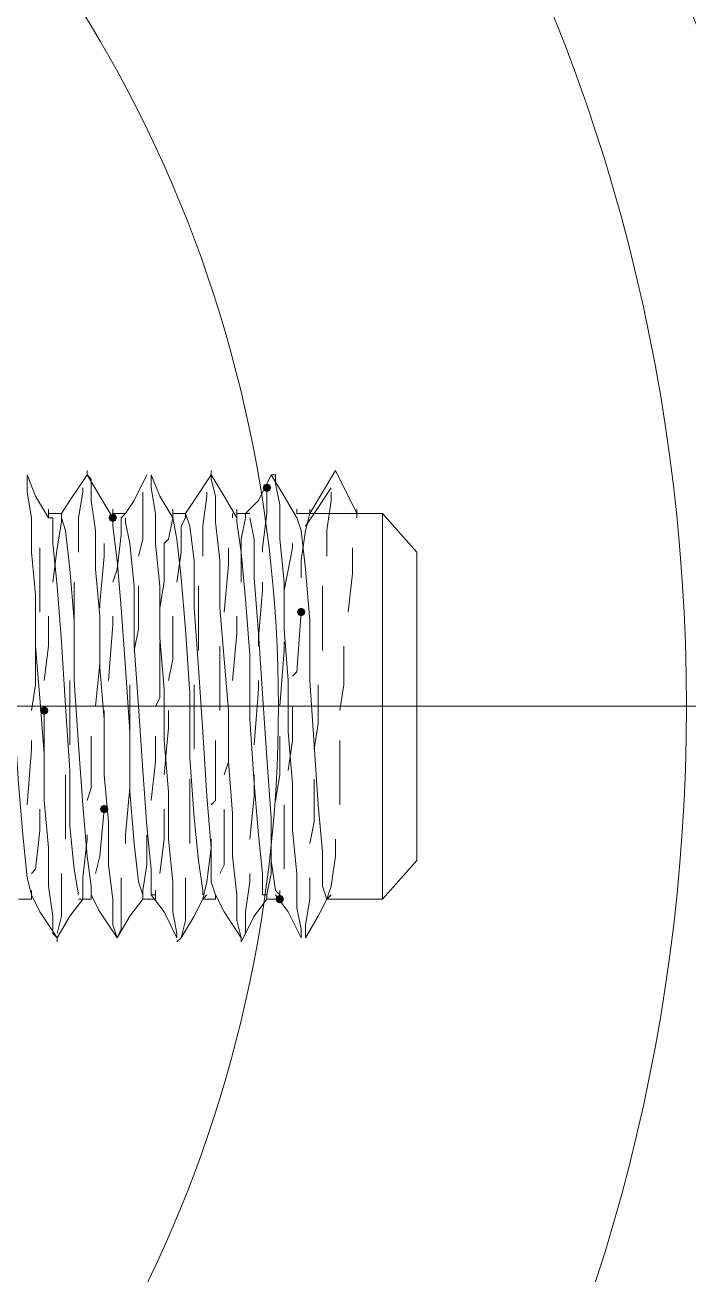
# Model space of a CAD drawing. Header units: millimetres. Extents: x 89051 to 218395, y -330386 to -125649.
# Drawn here: x 100507.58 to 100526.31, y -127037.11 to -127001.84 of the extents above; entities that cross this region are included whole.
import ezdxf

# ---------------------------------------------------------------- set-up
doc = ezdxf.new("R2010")
doc.units = ezdxf.units.MM
doc.header["$LTSCALE"] = 13
for name, pattern in [('1 实线', [0]), ('ACAD_ISO04W100', [30, 24, -3, 0, -3]), ('CENTER', [50.8, 31.75, -6.35, 6.35, -6.35])]:
    doc.linetypes.add(name, pattern=pattern)
doc.layers.get('0').update_dxf_attribs({"color": 1, "linetype": 'CENTER'})
doc.layers.add('C00-00-00', color=7, linetype='Continuous')
doc.layers.add('标注、文本', color=3, linetype='Continuous', lineweight=25)

msp = doc.modelspace()

# ---------------------------------------------------------------- hatches: boundary and pattern name
at = {"layer": 'C00-00-00'}
h = msp.add_hatch(color=256, dxfattribs=at)
h.dxf.hatch_style = 2
h.paths.add_polyline_path([(100514.534, -127014.906), (100514.498, -127014.991), (100514.413, -127015.027), (100514.327, -127014.991), (100514.292, -127014.906), (100514.327, -127014.82), (100514.413, -127014.785), (100514.498, -127014.82)])
h = msp.add_hatch(color=256, dxfattribs=at)
h.dxf.hatch_style = 2
h.paths.add_polyline_path([(100510.177, -127015.753), (100510.142, -127015.838), (100510.056, -127015.874), (100509.971, -127015.838), (100509.935, -127015.753), (100509.971, -127015.668), (100510.056, -127015.632), (100510.142, -127015.668)])
h = msp.add_hatch(color=256, dxfattribs=at)
h.dxf.hatch_style = 2
h.paths.add_polyline_path([(100515.502, -127018.415), (100515.466, -127018.501), (100515.381, -127018.536), (100515.295, -127018.501), (100515.26, -127018.415), (100515.295, -127018.33), (100515.381, -127018.294), (100515.466, -127018.33)])
h = msp.add_hatch(color=256, dxfattribs=at)
h.dxf.hatch_style = 2
h.paths.add_polyline_path([(100508.241, -127021.198), (100508.206, -127021.284), (100508.12, -127021.319), (100508.035, -127021.284), (100507.999, -127021.198), (100508.035, -127021.113), (100508.12, -127021.077), (100508.206, -127021.113)])
h = msp.add_hatch(color=256, dxfattribs=at)
h.dxf.hatch_style = 2
h.paths.add_polyline_path([(100509.935, -127023.981), (100509.9, -127024.067), (100509.814, -127024.102), (100509.729, -127024.067), (100509.693, -127023.981), (100509.729, -127023.896), (100509.814, -127023.861), (100509.9, -127023.896)])
h = msp.add_hatch(color=256, dxfattribs=at)
h.dxf.hatch_style = 2
h.paths.add_polyline_path([(100514.897, -127026.523), (100514.861, -127026.608), (100514.776, -127026.644), (100514.69, -127026.608), (100514.655, -127026.523), (100514.69, -127026.437), (100514.776, -127026.402), (100514.861, -127026.437)])

# ---------------------------------------------------------------- linework, layer by layer
at = {"color": 7, "linetype": '1 实线', "lineweight": 0}
for centre, major_axis, ratio, start_param, end_param in [((100486.444, -127021.077), (0, 45.983), 0.866025, 2.304713, 7.120065), ((100490.376, -127021.077), (0, 45.983), 0.866025, 3.141593, 6.283185), ((100483.297, -127021.077), (0, -34.608), 0.908418, 6.283185, 9.424778)]:
    msp.add_ellipse(centre, major_axis=major_axis, ratio=ratio, start_param=start_param, end_param=end_param, dxfattribs=at)
msp.add_open_spline([(100493.236, -127030.637), (100540.843, -127072.662), (100560.785, -127101.878), (100576.342, -127123.241), (100600.226, -127149.473), (100605.907, -127171.033)], degree=3, dxfattribs=at)
at = {"layer": 'C00-00-00', "lineweight": 15}
for points in [[(100508.241, -127015.753), (100507.878, -127015.148), (100507.636, -127014.543)], [(100507.636, -127014.543), (100507.636, -127015.027), (100507.757, -127015.753), (100507.757, -127016.721), (100507.878, -127017.931), (100507.878, -127019.383), (100507.999, -127020.835), (100508.12, -127022.408), (100508.12, -127023.739), (100508.241, -127025.071), (100508.241, -127026.16), (100508.362, -127027.007), (100508.362, -127027.491), (100508.483, -127027.612)], [(100509.33, -127014.543), (100508.846, -127015.269), (100508.604, -127015.632)], [(100509.33, -127014.543), (100509.33, -127014.422)], [(100510.056, -127015.753), (100509.693, -127015.148), (100509.33, -127014.543)], [(100509.33, -127014.543), (100509.451, -127014.664), (100509.451, -127015.269), (100509.572, -127016.116), (100509.572, -127017.205), (100509.693, -127018.536), (100509.693, -127019.988), (100509.814, -127021.44), (100509.814, -127023.013), (100509.935, -127024.345), (100509.935, -127025.555), (100510.056, -127026.523), (100510.056, -127027.249), (100510.177, -127027.612)], [(100511.024, -127014.543), (100510.661, -127015.269), (100510.419, -127015.632)], [(100511.75, -127015.753), (100511.387, -127015.148), (100511.145, -127014.543)], [(100511.145, -127014.543), (100511.145, -127014.906), (100511.266, -127015.632), (100511.266, -127016.479), (100511.387, -127017.689), (100511.387, -127019.141), (100511.508, -127020.593), (100511.508, -127022.045), (100511.629, -127023.497), (100511.629, -127024.829), (100511.75, -127026.039), (100511.75, -127026.886), (100511.871, -127027.491), (100511.871, -127027.612)], [(100512.84, -127014.543), (100512.356, -127015.269), (100512.114, -127015.632)], [(100512.84, -127014.543), (100512.84, -127014.422)], [(100513.566, -127015.753), (100513.203, -127015.148), (100512.84, -127014.543)], [(100512.84, -127014.543), (100512.84, -127014.664), (100512.961, -127015.148), (100512.961, -127015.874), (100513.082, -127016.963), (100513.082, -127018.294), (100513.203, -127019.746), (100513.324, -127021.198), (100513.324, -127022.65), (100513.445, -127024.102), (100513.445, -127025.313), (100513.566, -127026.402), (100513.566, -127027.128), (100513.687, -127027.612)], [(100514.534, -127014.543), (100514.171, -127015.269), (100513.808, -127015.632)], [(100515.26, -127015.753), (100514.897, -127015.148), (100514.534, -127014.543)], [(100514.534, -127014.543), (100514.655, -127014.543), (100514.655, -127014.785), (100514.776, -127015.39), (100514.776, -127016.358), (100514.897, -127017.568), (100514.897, -127018.899), (100515.018, -127020.351), (100515.018, -127021.803), (100515.139, -127023.255), (100515.139, -127024.587), (100515.26, -127025.797), (100515.26, -127026.765), (100515.381, -127027.37), (100515.381, -127027.612)], [(100516.349, -127014.422), (100515.623, -127015.632)], [(100516.954, -127015.632), (100516.349, -127014.422)], [(100509.209, -127015.027), (100509.209, -127014.906)], [(100514.413, -127015.632), (100514.413, -127014.906)], [(100516.228, -127014.906), (100515.744, -127015.632)], [(100509.088, -127015.753), (100509.209, -127015.027)], [(100510.903, -127015.511), (100510.903, -127015.027)], [(100512.598, -127015.995), (100512.719, -127015.148)], [(100512.719, -127015.148), (100512.719, -127015.027)], [(100516.107, -127016.116), (100516.228, -127015.269)], [(100516.228, -127015.269), (100516.228, -127015.027)], [(100508.241, -127015.632), (100508.241, -127015.511)], [(100508.241, -127015.753), (100508.241, -127015.632)], [(100508.604, -127015.632), (100508.241, -127015.632)], [(100508.604, -127015.632), (100508.604, -127015.753)], [(100510.056, -127015.632), (100510.056, -127015.511)], [(100510.419, -127015.632), (100510.056, -127015.632)], [(100510.419, -127015.632), (100510.298, -127015.753)], [(100510.903, -127016.358), (100510.903, -127015.511)], [(100511.75, -127015.632), (100511.75, -127015.511)], [(100511.75, -127015.753), (100511.75, -127015.632)], [(100512.114, -127015.632), (100511.75, -127015.632)], [(100512.114, -127015.632), (100512.114, -127015.753)], [(100512.961, -127026.402), (100512.84, -127026.039), (100512.84, -127025.071), (100512.719, -127023.618), (100512.598, -127021.803), (100512.477, -127019.988), (100512.356, -127018.294), (100512.356, -127016.963), (100512.235, -127015.995), (100512.114, -127015.632), (100512.114, -127015.753)], [(100513.445, -127015.753), (100513.445, -127015.632)], [(100513.566, -127015.632), (100513.566, -127015.511)], [(100513.566, -127015.753), (100513.566, -127015.632)], [(100513.929, -127015.632), (100513.566, -127015.632)], [(100513.808, -127015.632), (100513.808, -127015.753)], [(100514.292, -127016.6), (100514.413, -127015.632)], [(100515.26, -127015.632), (100515.26, -127015.511)], [(100517.68, -127015.632), (100515.26, -127015.632)], [(100515.623, -127015.632), (100515.502, -127016.116)], [(100515.744, -127015.632), (100515.502, -127015.995)], [(100515.623, -127015.632), (100515.623, -127015.511)], [(100515.623, -127015.632), (100516.954, -127015.632)], [(100516.954, -127015.632), (100516.954, -127015.511)], [(100516.954, -127015.753), (100516.954, -127015.632)], [(100518.648, -127016.721), (100517.68, -127015.632)], [(100517.68, -127021.077), (100517.68, -127020.109), (100517.68, -127019.02), (100517.68, -127018.173), (100517.68, -127017.326), (100517.68, -127016.721), (100517.68, -127016.116), (100517.68, -127015.874), (100517.68, -127015.632)], [(100507.757, -127026.402), (100507.636, -127025.918), (100507.515, -127024.708), (100507.394, -127023.255), (100507.273, -127021.44), (100507.273, -127019.625), (100507.152, -127018.052), (100507.031, -127016.721), (100506.91, -127015.874), (100506.91, -127015.753)], [(100508.241, -127015.753), (100508.362, -127015.753), (100508.362, -127016.479), (100508.483, -127017.689), (100508.604, -127019.262), (100508.725, -127021.077), (100508.846, -127022.892), (100508.846, -127024.466), (100508.967, -127025.676), (100509.088, -127026.402)], [(100508.604, -127015.874), (100508.483, -127016.6)], [(100508.604, -127015.753), (100508.604, -127015.874)], [(100509.451, -127026.402), (100509.451, -127026.16), (100509.33, -127025.313), (100509.209, -127023.86), (100509.088, -127022.166), (100508.967, -127020.351), (100508.967, -127018.657), (100508.846, -127017.205), (100508.725, -127016.116), (100508.604, -127015.753)], [(100509.088, -127016.721), (100509.088, -127015.753)], [(100510.056, -127015.753), (100510.056, -127015.995), (100510.177, -127016.963), (100510.298, -127018.294), (100510.419, -127019.988), (100510.54, -127021.803), (100510.54, -127023.497), (100510.661, -127024.95), (100510.782, -127026.039), (100510.903, -127026.402)], [(100510.298, -127015.753), (100510.298, -127016.237)], [(100511.266, -127026.402), (100511.145, -127026.402), (100511.145, -127025.676), (100511.024, -127024.466), (100510.903, -127022.892), (100510.782, -127021.077), (100510.661, -127019.383), (100510.661, -127017.689), (100510.54, -127016.479), (100510.419, -127015.874), (100510.419, -127015.753)], [(100511.629, -127016.358), (100511.75, -127015.753)], [(100511.75, -127015.753), (100511.871, -127016.358), (100511.993, -127017.447), (100512.114, -127018.899), (100512.235, -127020.714), (100512.235, -127022.529), (100512.356, -127024.224), (100512.477, -127025.434), (100512.598, -127026.281), (100512.598, -127026.402)], [(100512.114, -127015.753), (100511.993, -127015.995)], [(100511.993, -127015.995), (100511.993, -127016.721)], [(100512.598, -127016.842), (100512.598, -127015.995)], [(100513.566, -127015.753), (100513.566, -127015.874), (100513.687, -127016.721), (100513.808, -127018.052), (100513.929, -127019.625), (100513.929, -127021.44), (100514.05, -127023.255), (100514.171, -127024.708), (100514.292, -127025.797), (100514.292, -127026.402), (100514.413, -127026.402)], [(100513.808, -127015.753), (100513.687, -127016.358)], [(100514.776, -127026.402), (100514.655, -127026.281), (100514.534, -127025.434), (100514.534, -127024.224), (100514.413, -127022.529), (100514.292, -127020.714), (100514.171, -127019.02), (100514.05, -127017.447), (100514.05, -127016.358), (100513.929, -127015.753)], [(100515.26, -127015.753), (100515.381, -127016.116), (100515.502, -127017.205), (100515.623, -127018.657), (100515.623, -127020.351), (100515.744, -127022.166), (100515.865, -127023.86), (100515.986, -127025.192), (100515.986, -127026.16), (100516.107, -127026.523)], [(100510.298, -127016.237), (100510.177, -127017.205)], [(100510.782, -127016.842), (100510.903, -127016.358)], [(100511.508, -127016.479), (100511.629, -127016.358)], [(100513.687, -127016.358), (100513.687, -127017.568)], [(100515.502, -127016.116), (100515.381, -127016.963)], [(100516.107, -127016.842), (100516.107, -127016.116)], [(100507.999, -127017.326), (100507.999, -127016.6)], [(100508.483, -127016.6), (100508.362, -127017.568)], [(100509.814, -127016.842), (100509.814, -127016.479)], [(100511.508, -127017.568), (100511.508, -127016.479)], [(100511.993, -127016.721), (100511.871, -127017.568)], [(100513.324, -127017.084), (100513.324, -127016.6)], [(100514.292, -127016.721), (100514.292, -127016.6)], [(100514.897, -127017.81), (100515.139, -127016.6)], [(100515.139, -127016.6), (100515.139, -127016.479)], [(100516.833, -127017.326), (100516.833, -127016.6)], [(100518.648, -127016.721), (100518.648, -127016.842), (100518.648, -127017.326), (100518.648, -127017.81), (100518.648, -127018.536), (100518.648, -127019.262), (100518.648, -127020.109), (100518.648, -127021.077)], [(100509.693, -127018.173), (100509.814, -127016.842)], [(100513.203, -127018.415), (100513.324, -127017.084)], [(100515.381, -127016.963), (100515.381, -127017.447)], [(100507.999, -127018.415), (100507.999, -127017.326)], [(100510.177, -127017.205), (100510.056, -127017.568)], [(100516.712, -127018.415), (100516.833, -127017.326)], [(100508.967, -127018.052), (100508.967, -127017.568)], [(100510.782, -127018.899), (100510.782, -127017.689)], [(100511.387, -127018.294), (100511.508, -127017.568)], [(100512.477, -127018.294), (100512.477, -127017.689)], [(100514.171, -127019.141), (100514.292, -127017.81)], [(100514.292, -127017.81), (100514.292, -127017.568)], [(100514.897, -127018.294), (100514.897, -127017.81)], [(100515.986, -127018.536), (100515.986, -127017.689)], [(100508.967, -127019.383), (100508.967, -127018.052)], [(100509.693, -127018.294), (100509.693, -127018.173)], [(100508.241, -127018.536), (100508.241, -127019.383)], [(100510.056, -127018.536), (100510.056, -127018.778)], [(100511.75, -127018.536), (100511.75, -127019.746)], [(100512.477, -127019.504), (100512.477, -127018.294)], [(100513.566, -127018.536), (100513.566, -127019.02)], [(100515.381, -127018.415), (100515.26, -127020.109)], [(100515.986, -127019.504), (100515.986, -127018.536)], [(100510.056, -127018.778), (100509.935, -127020.351)], [(100510.661, -127019.504), (100510.782, -127018.899)], [(100513.566, -127019.02), (100513.445, -127020.351)], [(100514.171, -127019.383), (100514.171, -127019.141)], [(100507.878, -127020.472), (100507.878, -127019.383)], [(100508.241, -127019.383), (100508.12, -127020.351)], [(100509.693, -127019.867), (100509.693, -127019.262)], [(100511.387, -127020.835), (100511.387, -127019.262)], [(100513.082, -127020.109), (100513.082, -127019.383)], [(100514.776, -127021.077), (100514.897, -127019.504)], [(100514.897, -127019.504), (100514.897, -127019.262)], [(100516.591, -127020.472), (100516.591, -127019.383)], [(100509.572, -127021.077), (100509.693, -127019.867)], [(100511.75, -127019.746), (100511.629, -127020.351)], [(100513.082, -127021.198), (100513.082, -127020.109)], [(100515.26, -127020.109), (100515.139, -127020.23)], [(100507.757, -127021.198), (100507.878, -127020.472)], [(100508.846, -127020.956), (100508.846, -127020.351)], [(100510.54, -127021.924), (100510.54, -127020.472)], [(100512.356, -127021.319), (100512.356, -127020.472)], [(100514.05, -127022.166), (100514.171, -127020.593)], [(100514.171, -127020.593), (100514.171, -127020.351)], [(100515.865, -127021.561), (100515.865, -127020.472)], [(100516.47, -127021.198), (100516.591, -127020.472)], [(100508.846, -127022.166), (100508.846, -127020.956)], [(100511.266, -127021.077), (100511.387, -127020.835)], [(100508.12, -127021.198), (100508.12, -127023.013)], [(100509.814, -127021.198), (100509.814, -127022.287)], [(100511.629, -127021.198), (100511.629, -127021.682)], [(100512.356, -127022.287), (100512.356, -127021.319)], [(100513.324, -127021.198), (100513.324, -127022.65)], [(100515.139, -127021.077), (100515.139, -127022.045)], [(100517.68, -127026.523), (100517.68, -127026.281), (100517.68, -127026.039), (100517.68, -127025.434), (100517.68, -127024.829), (100517.68, -127023.981), (100517.68, -127023.134), (100517.68, -127022.045), (100517.68, -127021.077)], [(100518.648, -127021.077), (100518.648, -127022.045), (100518.648, -127022.892), (100518.648, -127023.618), (100518.648, -127024.345), (100518.648, -127024.95), (100518.648, -127025.313), (100518.648, -127025.434)], [(100511.629, -127021.682), (100511.508, -127023.013)], [(100515.744, -127022.287), (100515.865, -127021.561)], [(100507.757, -127022.287), (100507.757, -127022.045)], [(100509.451, -127023.376), (100509.451, -127021.924)], [(100510.54, -127022.287), (100510.54, -127021.924)], [(100511.266, -127022.65), (100511.266, -127021.924)], [(100512.961, -127023.739), (100512.961, -127022.045)], [(100514.776, -127023.013), (100514.776, -127021.924)], [(100515.139, -127022.045), (100515.018, -127022.892)], [(100516.47, -127022.287), (100516.47, -127022.045)], [(100507.636, -127023.86), (100507.757, -127022.287)], [(100509.814, -127022.287), (100509.814, -127023.013)], [(100516.47, -127023.86), (100516.47, -127022.287)], [(100511.145, -127023.739), (100511.266, -127022.65)], [(100513.324, -127022.65), (100513.203, -127023.013)], [(100508.725, -127023.86), (100508.725, -127023.013)], [(100514.05, -127023.618), (100514.05, -127023.013)], [(100514.655, -127023.739), (100514.776, -127023.013)], [(100509.33, -127023.739), (100509.451, -127023.376)], [(100510.419, -127024.708), (100510.54, -127023.376)], [(100510.54, -127023.376), (100510.54, -127023.134)], [(100512.235, -127024.102), (100512.235, -127023.134)], [(100515.744, -127024.345), (100515.744, -127023.134)], [(100512.84, -127023.86), (100512.961, -127023.739)], [(100513.929, -127024.829), (100514.05, -127023.618)], [(100507.999, -127023.981), (100507.999, -127024.587)], [(100508.725, -127024.829), (100508.725, -127023.86)], [(100509.814, -127023.981), (100509.693, -127025.313)], [(100511.508, -127023.981), (100511.508, -127024.829)], [(100512.235, -127024.95), (100512.235, -127024.102)], [(100513.203, -127023.981), (100513.203, -127024.224)], [(100514.897, -127023.86), (100514.897, -127025.071)], [(100513.203, -127024.224), (100513.203, -127025.555)], [(100515.623, -127024.95), (100515.744, -127024.345)], [(100507.999, -127024.587), (100507.878, -127025.676)], [(100509.209, -127025.918), (100509.33, -127024.829)], [(100509.33, -127024.829), (100509.33, -127024.708)], [(100510.419, -127024.95), (100510.419, -127024.708)], [(100511.024, -127025.555), (100511.024, -127024.708)], [(100511.508, -127024.829), (100511.387, -127025.797)], [(100512.84, -127025.071), (100512.84, -127024.829)], [(100514.534, -127025.797), (100514.534, -127024.708)], [(100516.349, -127025.313), (100516.349, -127024.829)], [(100512.719, -127026.039), (100512.84, -127025.071)], [(100514.897, -127025.071), (100514.897, -127025.676)], [(100509.693, -127025.313), (100509.572, -127025.797)], [(100510.903, -127026.281), (100511.024, -127025.555)], [(100513.203, -127025.555), (100513.082, -127025.797)], [(100516.228, -127026.16), (100516.349, -127025.313)], [(100517.68, -127026.523), (100518.648, -127025.434)], [(100507.878, -127025.676), (100507.757, -127025.797)], [(100508.604, -127026.281), (100508.604, -127025.797)], [(100509.209, -127026.402), (100509.209, -127025.918)], [(100510.298, -127026.765), (100510.298, -127025.918)], [(100512.114, -127026.402), (100512.114, -127025.918)], [(100513.929, -127026.039), (100513.929, -127025.797)], [(100514.413, -127026.402), (100514.534, -127025.797)], [(100515.623, -127026.523), (100515.623, -127025.918)], [(100507.757, -127026.402), (100507.757, -127026.281)], [(100508.604, -127027.007), (100508.604, -127026.281)], [(100510.903, -127026.402), (100510.903, -127026.281)], [(100511.266, -127026.402), (100511.266, -127026.281)], [(100512.598, -127026.523), (100512.719, -127026.039)], [(100513.808, -127026.886), (100513.929, -127026.039)], [(100514.776, -127026.402), (100514.776, -127026.281)], [(100516.107, -127026.523), (100516.228, -127026.16)], [(100507.394, -127026.523), (100507.757, -127026.523)], [(100507.757, -127026.523), (100507.757, -127026.402)], [(100507.757, -127026.402), (100507.999, -127026.886), (100508.483, -127027.612)], [(100508.483, -127027.612), (100508.846, -127027.007), (100509.209, -127026.523)], [(100509.088, -127026.523), (100509.451, -127026.523)], [(100509.209, -127026.523), (100509.209, -127026.402)], [(100509.451, -127026.523), (100509.451, -127026.402)], [(100509.451, -127026.523), (100509.451, -127026.402)], [(100509.451, -127026.402), (100509.693, -127026.886), (100510.177, -127027.612)], [(100510.177, -127027.612), (100510.54, -127027.007), (100510.903, -127026.523)], [(100510.903, -127026.523), (100510.903, -127026.402)], [(100510.903, -127026.523), (100511.266, -127026.523)], [(100511.145, -127026.402), (100511.508, -127026.886), (100511.871, -127027.612)], [(100511.266, -127026.523), (100511.266, -127026.402)], [(100511.993, -127027.612), (100512.356, -127027.007), (100512.598, -127026.523)], [(100512.114, -127027.128), (100512.114, -127026.402)], [(100512.598, -127026.523), (100512.719, -127026.402)], [(100512.598, -127026.523), (100512.961, -127026.523)], [(100512.961, -127026.402), (100512.961, -127026.523)], [(100512.961, -127026.523), (100512.961, -127026.402)], [(100512.961, -127026.523), (100512.961, -127026.402)], [(100512.961, -127026.402), (100513.203, -127026.886), (100513.687, -127027.612)], [(100513.687, -127027.733), (100514.05, -127027.007), (100514.413, -127026.523)], [(100514.413, -127026.523), (100514.413, -127026.402)], [(100514.413, -127026.523), (100514.776, -127026.523)], [(100514.655, -127026.402), (100515.018, -127026.886), (100515.381, -127027.612)], [(100514.776, -127026.523), (100514.776, -127026.402)], [(100515.502, -127027.249), (100515.623, -127026.523)], [(100515.502, -127027.612), (100515.865, -127027.007), (100516.107, -127026.523)], [(100516.107, -127026.523), (100516.228, -127026.402)], [(100516.107, -127026.523), (100517.68, -127026.523)], [(100508.483, -127027.491), (100508.604, -127027.007)], [(100510.298, -127027.37), (100510.298, -127026.765)], [(100513.808, -127027.491), (100513.808, -127026.886)], [(100511.993, -127027.612), (100512.114, -127027.128)], [(100515.502, -127027.612), (100515.502, -127027.249)], [(100508.483, -127027.733), (100508.483, -127027.612)], [(100510.177, -127027.612), (100510.298, -127027.37)], [(100511.871, -127027.733), (100511.993, -127027.612)], [(100513.687, -127027.733), (100513.687, -127027.612)]]:
    msp.add_lwpolyline(points, dxfattribs=at)
at = {"layer": '标注、文本', "color": 1, "linetype": 'ACAD_ISO04W100', "lineweight": 15}
for p, q in [((100860.066, -127021.077), (100331.066, -127021.077)), ((100686.504, -127021.077), (100504.627, -127021.077))]:
    msp.add_line(p, q, dxfattribs=at)

doc.saveas('drawing.dxf')
